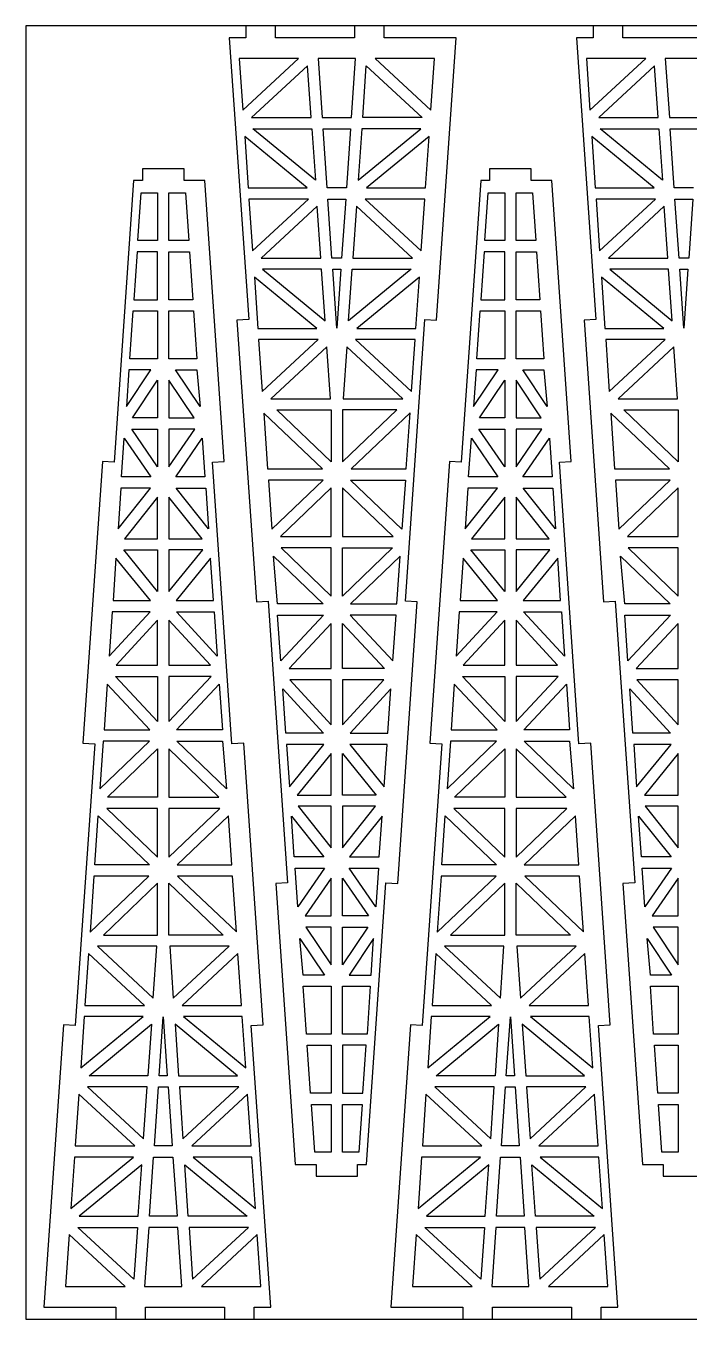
# Model space of a CAD drawing. Header units: inches. Extents: x -282 to 282, y -132 to 132.
# Drawn here: x -281.7 to -146.1, y -132.2 to 132.2 of the extents above; entities that cross this region are included whole.
import ezdxf

# ---------------------------------------------------------------- set-up
doc = ezdxf.new("R2010")
doc.units = ezdxf.units.IN
doc.header["$MEASUREMENT"] = 0

msp = doc.modelspace()

# ---------------------------------------------------------------- linework, layer by layer
for p, q in [((-281.69, 132.22), (-281.69, -132.22)), ((281.69, 132.22), (-281.69, 132.22)), ((-240.09, 129.8), (-236.12, 72.2)), ((-236.68, 129.8), (-240.09, 129.8)), ((-236.68, 132.22), (-236.68, 129.8)), ((-230.62, 132.22), (-236.68, 132.22)), ((-230.62, 129.8), (-230.62, 132.22)), ((-214.47, 129.8), (-230.62, 129.8)), ((-208.41, 132.22), (-214.47, 132.22)), ((-214.47, 132.22), (-214.47, 129.8)), ((-208.41, 129.8), (-208.41, 132.22)), ((-193.69, 129.8), (-208.41, 129.8)), ((-197.7, 72.03), (-193.69, 129.8)), ((-169.12, 129.8), (-165.15, 72.2)), ((-165.71, 129.8), (-169.12, 129.8)), ((-165.71, 132.22), (-165.71, 129.8)), ((-159.65, 132.22), (-165.71, 132.22)), ((-159.65, 129.8), (-159.65, 132.22)), ((-143.5, 129.8), (-159.65, 129.8)), ((-225.91, 125.55), (-238.05, 125.55)), ((-238.05, 125.55), (-237.32, 114.95)), ((-237.32, 114.95), (-225.91, 125.55)), ((-214.29, 125.55), (-221.91, 125.55)), ((-221.91, 125.55), (-221.08, 113.48)), ((-215.13, 113.48), (-214.29, 125.55)), ((-210.3, 125.55), (-198.86, 114.95)), ((-198.13, 125.55), (-210.3, 125.55)), ((-198.86, 114.95), (-198.13, 125.55)), ((-154.94, 125.55), (-167.08, 125.55)), ((-167.08, 125.55), (-166.35, 114.95)), ((-166.35, 114.95), (-154.94, 125.55)), ((-143.32, 125.55), (-150.94, 125.55)), ((-150.94, 125.55), (-150.11, 113.48)), ((-224.11, 124.08), (-235.53, 113.48)), ((-223.38, 113.48), (-224.11, 124.08)), ((-212.82, 113.48), (-212.09, 124.08)), ((-212.09, 124.08), (-200.65, 113.48)), ((-153.14, 124.08), (-164.56, 113.48)), ((-152.41, 113.48), (-153.14, 124.08)), ((-235.53, 113.48), (-223.38, 113.48)), ((-235.25, 111.18), (-223.23, 111.18)), ((-222.5, 100.69), (-235.25, 111.18)), ((-223.23, 111.18), (-222.5, 100.69)), ((-221.08, 113.48), (-215.13, 113.48)), ((-220.92, 111.18), (-215.29, 111.18)), ((-220.09, 99.11), (-220.92, 111.18)), ((-215.29, 111.18), (-216.12, 99.11)), ((-213.71, 100.69), (-200.93, 111.18)), ((-212.98, 111.18), (-213.71, 100.69)), ((-200.93, 111.18), (-212.98, 111.18)), ((-200.65, 113.48), (-212.82, 113.48)), ((-164.56, 113.48), (-152.41, 113.48)), ((-164.28, 111.18), (-152.25, 111.18)), ((-151.53, 100.69), (-164.28, 111.18)), ((-152.25, 111.18), (-151.53, 100.69)), ((-150.11, 113.48), (-144.16, 113.48)), ((-149.95, 111.18), (-144.32, 111.18)), ((-149.12, 99.11), (-149.95, 111.18)), ((-224.2, 99.11), (-236.95, 109.6)), ((-236.95, 109.6), (-236.23, 99.11)), ((-199.23, 109.6), (-212.01, 99.11)), ((-199.96, 99.11), (-199.23, 109.6)), ((-153.23, 99.11), (-165.98, 109.6)), ((-165.98, 109.6), (-165.26, 99.11)), ((-259.65, 100.59), (-263.64, 42.99)), ((-257.84, 100.59), (-259.65, 100.59)), ((-257.84, 103.02), (-257.84, 100.59)), ((-249.35, 103.02), (-257.84, 103.02)), ((-249.35, 100.59), (-249.35, 103.02)), ((-245.1, 100.59), (-249.35, 100.59)), ((-241.13, 43.16), (-245.1, 100.59)), ((-188.68, 100.59), (-192.67, 42.99)), ((-186.86, 100.59), (-188.68, 100.59)), ((-186.87, 103.02), (-186.86, 100.59)), ((-178.38, 103.02), (-186.87, 103.02)), ((-178.38, 100.59), (-178.38, 103.02)), ((-174.13, 100.59), (-178.38, 100.59)), ((-170.16, 43.16), (-174.13, 100.59)), ((-258.78, 88.3), (-258.1, 98.07)), ((-258.1, 98.07), (-254.74, 98.07)), ((-254.74, 98.07), (-254.74, 88.3)), ((-252.44, 88.3), (-252.44, 98.07)), ((-252.44, 98.07), (-249.07, 98.07)), ((-249.07, 98.07), (-248.4, 88.3)), ((-236.23, 99.11), (-224.2, 99.11)), ((-216.12, 99.11), (-220.09, 99.11)), ((-212.01, 99.11), (-199.96, 99.11)), ((-187.81, 88.3), (-187.13, 98.07)), ((-187.13, 98.07), (-183.77, 98.07)), ((-183.77, 98.07), (-183.77, 88.3)), ((-181.47, 88.3), (-181.47, 98.07)), ((-181.47, 98.07), (-178.1, 98.07)), ((-178.1, 98.07), (-177.42, 88.3)), ((-165.26, 99.11), (-153.23, 99.11)), ((-145.15, 99.11), (-149.12, 99.11)), ((-223.92, 96.81), (-236.07, 96.81)), ((-236.07, 96.81), (-235.34, 86.21)), ((-235.34, 86.21), (-223.92, 96.81)), ((-222.13, 95.33), (-233.55, 84.74)), ((-221.4, 84.74), (-222.13, 95.33)), ((-219.93, 96.81), (-216.28, 96.81)), ((-219.1, 84.74), (-219.93, 96.81)), ((-216.28, 96.81), (-217.12, 84.74)), ((-214.08, 95.34), (-214.81, 84.74)), ((-202.64, 84.74), (-214.08, 95.34)), ((-212.29, 96.81), (-200.85, 86.21)), ((-200.12, 96.81), (-212.29, 96.81)), ((-200.85, 86.21), (-200.12, 96.81)), ((-152.95, 96.81), (-165.1, 96.81)), ((-165.1, 96.81), (-164.37, 86.21)), ((-164.37, 86.21), (-152.95, 96.81)), ((-151.16, 95.33), (-162.58, 84.74)), ((-150.43, 84.74), (-151.16, 95.33)), ((-148.96, 96.81), (-145.31, 96.81)), ((-148.13, 84.74), (-148.96, 96.81)), ((-145.31, 96.81), (-146.15, 84.74)), ((-254.74, 88.3), (-258.78, 88.3)), ((-248.4, 88.3), (-252.44, 88.3)), ((-183.77, 88.3), (-187.81, 88.3)), ((-177.42, 88.3), (-181.47, 88.3)), ((-258.94, 86), (-259.61, 76.23)), ((-254.74, 86), (-258.94, 86)), ((-254.74, 76.23), (-254.74, 86)), ((-252.44, 76.23), (-252.44, 86)), ((-252.44, 86), (-248.24, 86)), ((-248.24, 86), (-247.56, 76.23)), ((-233.55, 84.74), (-221.4, 84.74)), ((-217.12, 84.74), (-219.1, 84.74)), ((-214.81, 84.74), (-202.64, 84.74)), ((-187.96, 86), (-188.64, 76.23)), ((-183.77, 86), (-187.96, 86)), ((-183.77, 76.23), (-183.77, 86)), ((-181.47, 76.23), (-181.47, 86)), ((-181.47, 86), (-177.27, 86)), ((-177.27, 86), (-176.59, 76.23)), ((-162.58, 84.74), (-150.43, 84.74)), ((-146.15, 84.74), (-148.13, 84.74)), ((-233.27, 82.44), (-220.52, 71.94)), ((-221.24, 82.44), (-233.27, 82.44)), ((-220.52, 71.94), (-221.24, 82.44)), ((-218.94, 82.44), (-217.28, 82.44)), ((-218.11, 70.42), (-218.94, 82.44)), ((-217.28, 82.44), (-218.11, 70.42)), ((-202.92, 82.44), (-215.7, 71.94)), ((-215.7, 71.94), (-214.97, 82.44)), ((-214.97, 82.44), (-202.92, 82.44)), ((-162.3, 82.44), (-149.55, 71.94)), ((-150.27, 82.44), (-162.3, 82.44)), ((-149.55, 71.94), (-150.27, 82.44)), ((-147.97, 82.44), (-146.31, 82.44)), ((-147.14, 70.42), (-147.97, 82.44)), ((-146.31, 82.44), (-147.14, 70.42)), ((-222.22, 70.36), (-234.97, 80.86)), ((-234.97, 80.86), (-234.25, 70.36)), ((-201.22, 80.86), (-214, 70.36)), ((-201.95, 70.36), (-201.22, 80.86)), ((-151.25, 70.36), (-164, 80.86)), ((-164, 80.86), (-163.28, 70.36)), ((-259.61, 76.23), (-254.74, 76.23)), ((-247.56, 76.23), (-252.44, 76.23)), ((-188.64, 76.23), (-183.77, 76.23)), ((-176.59, 76.23), (-181.47, 76.23)), ((-260.45, 64.16), (-259.77, 73.93)), ((-259.77, 73.93), (-254.74, 73.93)), ((-254.74, 73.93), (-254.74, 64.16)), ((-252.44, 64.16), (-252.44, 73.93)), ((-252.44, 73.93), (-247.4, 73.93)), ((-247.4, 73.93), (-246.73, 64.16)), ((-236.12, 72.2), (-238.53, 72.03)), ((-238.53, 72.03), (-234.56, 14.44)), ((-204.09, 14.6), (-200.11, 72.2)), ((-200.11, 72.2), (-197.7, 72.03)), ((-189.48, 64.16), (-188.8, 73.93)), ((-188.8, 73.93), (-183.77, 73.93)), ((-183.77, 73.93), (-183.77, 64.16)), ((-181.47, 64.16), (-181.47, 73.93)), ((-181.47, 73.93), (-176.43, 73.93)), ((-176.43, 73.93), (-175.76, 64.16)), ((-165.15, 72.2), (-167.56, 72.03)), ((-167.56, 72.03), (-163.59, 14.44)), ((-234.25, 70.36), (-222.22, 70.36)), ((-214, 70.36), (-201.95, 70.36)), ((-163.28, 70.36), (-151.25, 70.36)), ((-234.09, 68.06), (-233.36, 57.47)), ((-221.94, 68.06), (-234.09, 68.06)), ((-233.36, 57.47), (-221.94, 68.06)), ((-220.15, 66.59), (-231.57, 55.99)), ((-219.42, 55.99), (-220.15, 66.59)), ((-216.07, 66.59), (-216.8, 55.99)), ((-204.63, 55.99), (-216.07, 66.59)), ((-214.28, 68.06), (-202.84, 57.47)), ((-202.1, 68.06), (-214.28, 68.06)), ((-202.84, 57.47), (-202.1, 68.06)), ((-163.12, 68.06), (-162.39, 57.47)), ((-150.97, 68.06), (-163.12, 68.06)), ((-162.39, 57.47), (-150.97, 68.06)), ((-149.18, 66.59), (-160.6, 55.99)), ((-148.45, 55.99), (-149.18, 66.59)), ((-254.74, 64.16), (-260.45, 64.16)), ((-246.73, 64.16), (-252.44, 64.16)), ((-183.77, 64.16), (-189.48, 64.16)), ((-175.76, 64.16), (-181.47, 64.16)), ((-261.12, 54.39), (-256.13, 61.86)), ((-260.61, 61.86), (-261.12, 54.39)), ((-256.13, 61.86), (-260.61, 61.86)), ((-246.06, 54.39), (-251.06, 61.86)), ((-251.06, 61.86), (-246.73, 61.86)), ((-246.73, 61.86), (-246.06, 54.39)), ((-190.15, 54.39), (-185.15, 61.86)), ((-189.64, 61.86), (-190.15, 54.39)), ((-185.15, 61.86), (-189.64, 61.86)), ((-175.09, 54.39), (-180.09, 61.86)), ((-180.09, 61.86), (-175.76, 61.86)), ((-175.76, 61.86), (-175.09, 54.39)), ((-259.9, 52.08), (-254.74, 59.79)), ((-254.74, 59.79), (-254.74, 52.08)), ((-247.28, 52.08), (-252.44, 59.79)), ((-252.44, 59.79), (-252.44, 52.08)), ((-188.93, 52.08), (-183.77, 59.79)), ((-183.77, 59.79), (-183.77, 52.08)), ((-176.31, 52.08), (-181.47, 59.79)), ((-181.47, 59.79), (-181.47, 52.08)), ((-231.57, 55.99), (-219.42, 55.99)), ((-216.8, 55.99), (-204.63, 55.99)), ((-160.6, 55.99), (-148.45, 55.99)), ((-221.04, 41.62), (-233.06, 53.06)), ((-233.06, 53.06), (-232.27, 41.62)), ((-230.39, 53.69), (-219.26, 53.69)), ((-219.26, 43.1), (-230.39, 53.69)), ((-219.26, 53.69), (-219.26, 43.1)), ((-216.96, 53.69), (-216.96, 43.1)), ((-216.96, 43.1), (-205.86, 53.69)), ((-205.86, 53.69), (-216.96, 53.69)), ((-203.14, 53.11), (-215.19, 41.62)), ((-203.94, 41.62), (-203.14, 53.11)), ((-150.07, 41.62), (-162.08, 53.06)), ((-162.08, 53.06), (-161.3, 41.62)), ((-159.41, 53.69), (-148.29, 53.69)), ((-148.29, 43.1), (-159.41, 53.69)), ((-148.29, 53.69), (-148.29, 43.1)), ((-254.74, 52.08), (-259.9, 52.08)), ((-252.44, 52.08), (-247.28, 52.08)), ((-183.77, 52.08), (-188.93, 52.08)), ((-181.47, 52.08), (-176.31, 52.08)), ((-262.12, 40.01), (-261.57, 47.94)), ((-261.57, 47.94), (-256.14, 40.01)), ((-254.74, 42.05), (-260.05, 49.78)), ((-260.05, 49.78), (-254.74, 49.78)), ((-254.74, 49.78), (-254.74, 42.05)), ((-247.13, 49.78), (-252.44, 49.78)), ((-252.44, 49.78), (-252.44, 42.04)), ((-252.44, 42.04), (-247.13, 49.78)), ((-251.05, 40.01), (-245.61, 47.94)), ((-245.61, 47.94), (-245.07, 40.01)), ((-191.15, 40.01), (-190.6, 47.94)), ((-190.6, 47.94), (-185.17, 40.01)), ((-183.77, 42.05), (-189.08, 49.78)), ((-189.08, 49.78), (-183.77, 49.78)), ((-183.77, 49.78), (-183.77, 42.05)), ((-176.16, 49.78), (-181.47, 49.78)), ((-181.47, 49.78), (-181.47, 42.04)), ((-181.47, 42.04), (-176.16, 49.78)), ((-180.08, 40.01), (-174.64, 47.94)), ((-174.64, 47.94), (-174.1, 40.01)), ((-266.05, 43.16), (-270.04, -14.44)), ((-263.64, 42.99), (-266.05, 43.16)), ((-243.54, 42.99), (-241.13, 43.16)), ((-239.57, -14.6), (-243.54, 42.99)), ((-195.08, 43.16), (-199.07, -14.44)), ((-192.67, 42.99), (-195.08, 43.16)), ((-172.57, 42.99), (-170.16, 43.16)), ((-168.6, -14.6), (-172.57, 42.99)), ((-256.14, 40.01), (-262.12, 40.01)), ((-245.07, 40.01), (-251.05, 40.01)), ((-232.27, 41.62), (-221.04, 41.62)), ((-215.19, 41.62), (-203.94, 41.62)), ((-185.17, 40.01), (-191.15, 40.01)), ((-174.1, 40.01), (-180.08, 40.01)), ((-161.3, 41.62), (-150.07, 41.62)), ((-262.85, 29.38), (-256.21, 37.71)), ((-262.28, 37.71), (-262.85, 29.38)), ((-256.21, 37.71), (-262.28, 37.71)), ((-244.33, 29.38), (-250.97, 37.71)), ((-250.97, 37.71), (-244.91, 37.71)), ((-244.91, 37.71), (-244.33, 29.38)), ((-220.93, 39.32), (-232.11, 39.32)), ((-232.11, 39.32), (-231.42, 29.31)), ((-231.42, 29.31), (-220.93, 39.32)), ((-219.26, 37.73), (-229.65, 27.82)), ((-219.26, 27.82), (-219.26, 37.73)), ((-206.56, 27.82), (-216.96, 37.73)), ((-216.96, 37.73), (-216.96, 27.82)), ((-204.79, 29.31), (-215.3, 39.32)), ((-215.3, 39.32), (-204.09, 39.32)), ((-204.09, 39.32), (-204.79, 29.31)), ((-191.88, 29.38), (-185.24, 37.71)), ((-191.31, 37.71), (-191.88, 29.38)), ((-185.24, 37.71), (-191.31, 37.71)), ((-173.36, 29.38), (-180, 37.71)), ((-180, 37.71), (-173.94, 37.71)), ((-173.94, 37.71), (-173.36, 29.38)), ((-149.96, 39.32), (-161.14, 39.32)), ((-161.14, 39.32), (-160.45, 29.31)), ((-160.45, 29.31), (-149.96, 39.32)), ((-148.29, 37.73), (-158.68, 27.82)), ((-148.29, 27.82), (-148.29, 37.73)), ((-254.74, 35.87), (-261.52, 27.36)), ((-254.74, 27.36), (-254.74, 35.87)), ((-245.66, 27.36), (-252.44, 35.87)), ((-252.44, 35.87), (-252.44, 27.36)), ((-183.77, 35.87), (-190.55, 27.36)), ((-183.77, 27.36), (-183.77, 35.87)), ((-174.69, 27.36), (-181.47, 35.87)), ((-181.47, 35.87), (-181.47, 27.36)), ((-261.52, 27.36), (-254.74, 27.36)), ((-252.44, 27.36), (-245.66, 27.36)), ((-229.65, 27.82), (-219.26, 27.82)), ((-216.96, 27.82), (-206.56, 27.82)), ((-190.55, 27.36), (-183.77, 27.36)), ((-181.47, 27.36), (-174.69, 27.36)), ((-158.68, 27.82), (-148.29, 27.82)), ((-254.74, 16.54), (-261.67, 25.06)), ((-261.67, 25.06), (-254.74, 25.06)), ((-254.74, 25.06), (-254.74, 16.54)), ((-245.52, 25.06), (-252.44, 25.06)), ((-252.44, 25.06), (-252.44, 16.54)), ((-252.44, 16.54), (-245.52, 25.06)), ((-231.04, 23.81), (-220.92, 14.03)), ((-230.21, 14.03), (-231.04, 23.81)), ((-229.5, 25.52), (-219.26, 15.63)), ((-219.26, 25.52), (-229.5, 25.52)), ((-219.26, 15.63), (-219.26, 25.52)), ((-206.7, 25.52), (-216.96, 15.62)), ((-216.96, 25.52), (-206.7, 25.52)), ((-216.96, 15.62), (-216.96, 25.52)), ((-205.17, 23.81), (-215.31, 14.03)), ((-205.85, 14.03), (-205.17, 23.81)), ((-183.77, 16.54), (-190.7, 25.06)), ((-190.7, 25.06), (-183.77, 25.06)), ((-183.77, 25.06), (-183.77, 16.54)), ((-174.55, 25.06), (-181.47, 25.06)), ((-181.47, 25.06), (-181.47, 16.54)), ((-181.47, 16.54), (-174.55, 25.06)), ((-160.07, 23.81), (-149.94, 14.03)), ((-159.23, 14.03), (-160.07, 23.81)), ((-158.53, 25.52), (-148.29, 15.63)), ((-148.29, 25.52), (-158.53, 25.52)), ((-148.29, 15.63), (-148.29, 25.52)), ((-263.27, 23.39), (-263.87, 14.72)), ((-256.22, 14.72), (-263.27, 23.39)), ((-243.92, 23.38), (-250.96, 14.72)), ((-243.32, 14.72), (-243.92, 23.38)), ((-192.3, 23.39), (-192.9, 14.72)), ((-185.25, 14.72), (-192.3, 23.39)), ((-172.95, 23.38), (-179.99, 14.72)), ((-172.35, 14.72), (-172.95, 23.38)), ((-263.87, 14.72), (-256.22, 14.72)), ((-250.96, 14.72), (-243.32, 14.72)), ((-234.56, 14.44), (-232.13, 14.6)), ((-232.13, 14.6), (-228.16, -42.99)), ((-220.92, 14.03), (-230.21, 14.03)), ((-215.31, 14.03), (-205.85, 14.03)), ((-205.65, -43.16), (-201.67, 14.44)), ((-201.67, 14.44), (-204.09, 14.6)), ((-192.9, 14.72), (-185.25, 14.72)), ((-179.99, 14.72), (-172.35, 14.72)), ((-163.59, 14.44), (-161.16, 14.6)), ((-161.16, 14.6), (-157.19, -42.99)), ((-149.94, 14.03), (-159.23, 14.03)), ((-264.66, 3.33), (-256.3, 12.42)), ((-264.03, 12.42), (-264.66, 3.33)), ((-256.3, 12.42), (-264.03, 12.42)), ((-254.74, 10.72), (-263.22, 1.49)), ((-254.74, 1.49), (-254.74, 10.72)), ((-243.97, 1.49), (-252.44, 10.72)), ((-252.44, 10.72), (-252.44, 1.49)), ((-242.54, 3.33), (-250.88, 12.42)), ((-250.88, 12.42), (-243.16, 12.42)), ((-243.16, 12.42), (-242.54, 3.33)), ((-230.21, 11.73), (-220.83, 11.73)), ((-229.56, 2.37), (-230.21, 11.73)), ((-220.83, 11.73), (-229.56, 2.37)), ((-215.39, 11.73), (-206.65, 2.37)), ((-206, 11.73), (-215.39, 11.73)), ((-206.65, 2.37), (-206, 11.73)), ((-193.69, 3.33), (-185.33, 12.42)), ((-193.06, 12.42), (-193.69, 3.33)), ((-185.33, 12.42), (-193.06, 12.42)), ((-183.77, 10.72), (-192.25, 1.49)), ((-183.77, 1.49), (-183.77, 10.72)), ((-173, 1.49), (-181.47, 10.72)), ((-181.47, 10.72), (-181.47, 1.49)), ((-171.57, 3.33), (-179.91, 12.42)), ((-179.91, 12.42), (-172.19, 12.42)), ((-172.19, 12.42), (-171.57, 3.33)), ((-159.23, 11.73), (-149.86, 11.73)), ((-158.59, 2.37), (-159.23, 11.73)), ((-149.86, 11.73), (-158.59, 2.37)), ((-219.26, 10.04), (-227.88, 0.8)), ((-219.26, 0.8), (-219.26, 10.04)), ((-216.96, 10.04), (-208.33, 0.8)), ((-216.96, 0.8), (-216.96, 10.04)), ((-148.29, 10.04), (-156.91, 0.8)), ((-148.29, 0.8), (-148.29, 10.04)), ((-263.22, 1.49), (-254.74, 1.49)), ((-252.44, 1.49), (-243.97, 1.49)), ((-227.88, 0.8), (-219.26, 0.8)), ((-208.33, 0.8), (-216.96, 0.8)), ((-192.25, 1.49), (-183.77, 1.49)), ((-181.47, 1.49), (-173, 1.49)), ((-156.91, 0.8), (-148.29, 0.8)), ((-265.05, -2.37), (-265.7, -11.73)), ((-256.32, -11.73), (-265.05, -2.37)), ((-254.74, -10.04), (-263.37, -0.8)), ((-263.37, -0.8), (-254.74, -0.8)), ((-254.74, -0.8), (-254.74, -10.04)), ((-243.82, -0.8), (-252.44, -0.8)), ((-252.44, -0.8), (-252.44, -10.04)), ((-252.44, -10.04), (-243.82, -0.8)), ((-250.87, -11.73), (-242.14, -2.37)), ((-242.14, -2.37), (-241.5, -11.73)), ((-227.73, -1.5), (-219.26, -10.72)), ((-219.26, -1.5), (-227.73, -1.5)), ((-219.26, -10.72), (-219.26, -1.5)), ((-216.96, -1.5), (-216.96, -10.72)), ((-216.96, -10.72), (-208.48, -1.5)), ((-208.48, -1.5), (-216.96, -1.5)), ((-194.08, -2.37), (-194.73, -11.73)), ((-185.34, -11.73), (-194.08, -2.37)), ((-183.77, -10.04), (-192.4, -0.8)), ((-192.4, -0.8), (-183.77, -0.8)), ((-183.77, -0.8), (-183.77, -10.04)), ((-172.85, -0.8), (-181.47, -0.8)), ((-181.47, -0.8), (-181.47, -10.04)), ((-181.47, -10.04), (-172.85, -0.8)), ((-179.9, -11.73), (-171.17, -2.37)), ((-171.17, -2.37), (-170.53, -11.73)), ((-156.76, -1.5), (-148.29, -10.72)), ((-148.29, -1.5), (-156.76, -1.5)), ((-148.29, -10.72), (-148.29, -1.5)), ((-229.17, -3.33), (-220.82, -12.42)), ((-228.54, -12.42), (-229.17, -3.33)), ((-207.05, -3.33), (-215.4, -12.42)), ((-207.68, -12.42), (-207.05, -3.33)), ((-158.2, -3.33), (-149.85, -12.42)), ((-157.57, -12.42), (-158.2, -3.33)), ((-265.7, -11.73), (-256.32, -11.73)), ((-241.5, -11.73), (-250.87, -11.73)), ((-220.82, -12.42), (-228.54, -12.42)), ((-215.4, -12.42), (-207.68, -12.42)), ((-194.73, -11.73), (-185.34, -11.73)), ((-170.53, -11.73), (-179.9, -11.73)), ((-149.85, -12.42), (-157.57, -12.42)), ((-267.61, -14.6), (-271.6, -72.2)), ((-270.04, -14.44), (-267.61, -14.6)), ((-265.86, -14.03), (-266.54, -23.81)), ((-266.54, -23.81), (-256.4, -14.03)), ((-256.4, -14.03), (-265.86, -14.03)), ((-265, -25.52), (-254.74, -15.62)), ((-254.74, -15.62), (-254.74, -25.52)), ((-242.2, -25.52), (-252.44, -15.63)), ((-252.44, -15.63), (-252.44, -25.52)), ((-240.67, -23.81), (-250.79, -14.03)), ((-250.79, -14.03), (-241.5, -14.03)), ((-241.5, -14.03), (-240.67, -23.81)), ((-237.15, -14.44), (-239.57, -14.6)), ((-233.17, -72.03), (-237.15, -14.44)), ((-220.74, -14.72), (-228.38, -14.72)), ((-228.38, -14.72), (-227.78, -23.38)), ((-227.78, -23.38), (-220.74, -14.72)), ((-215.48, -14.72), (-208.43, -23.39)), ((-207.83, -14.72), (-215.48, -14.72)), ((-208.43, -23.39), (-207.83, -14.72)), ((-196.64, -14.6), (-200.63, -72.2)), ((-199.07, -14.44), (-196.64, -14.6)), ((-194.89, -14.03), (-195.57, -23.81)), ((-195.57, -23.81), (-185.43, -14.03)), ((-185.43, -14.03), (-194.89, -14.03)), ((-194.03, -25.52), (-183.77, -15.62)), ((-183.77, -15.62), (-183.77, -25.52)), ((-171.23, -25.52), (-181.47, -15.63)), ((-181.47, -15.63), (-181.47, -25.52)), ((-169.69, -23.81), (-179.82, -14.03)), ((-179.82, -14.03), (-170.53, -14.03)), ((-170.53, -14.03), (-169.69, -23.81)), ((-166.18, -14.44), (-168.6, -14.6)), ((-162.2, -72.03), (-166.18, -14.44)), ((-149.77, -14.72), (-157.41, -14.72)), ((-157.41, -14.72), (-156.81, -23.38)), ((-156.81, -23.38), (-149.77, -14.72)), ((-219.26, -16.54), (-226.19, -25.07)), ((-219.26, -25.07), (-219.26, -16.54)), ((-216.96, -16.54), (-210.03, -25.07)), ((-216.96, -25.07), (-216.96, -16.54)), ((-148.29, -16.54), (-155.22, -25.07)), ((-148.29, -25.07), (-148.29, -16.54)), ((-254.74, -25.52), (-265, -25.52)), ((-252.44, -25.52), (-242.2, -25.52)), ((-226.19, -25.07), (-219.26, -25.07)), ((-210.03, -25.07), (-216.96, -25.07)), ((-183.77, -25.52), (-194.03, -25.52)), ((-181.47, -25.52), (-171.23, -25.52)), ((-155.22, -25.07), (-148.29, -25.07)), ((-254.74, -27.82), (-265.15, -27.82)), ((-265.15, -27.82), (-254.74, -37.73)), ((-254.74, -37.73), (-254.74, -27.82)), ((-242.05, -27.82), (-252.44, -27.82)), ((-252.44, -27.82), (-252.44, -37.73)), ((-252.44, -37.73), (-242.05, -27.82)), ((-226.04, -27.36), (-219.26, -35.87)), ((-219.26, -27.36), (-226.04, -27.36)), ((-219.26, -35.87), (-219.26, -27.36)), ((-216.96, -27.36), (-216.96, -35.87)), ((-216.96, -35.87), (-210.18, -27.36)), ((-210.18, -27.36), (-216.96, -27.36)), ((-183.77, -27.82), (-194.18, -27.82)), ((-194.18, -27.82), (-183.77, -37.73)), ((-183.77, -37.73), (-183.77, -27.82)), ((-171.08, -27.82), (-181.47, -27.82)), ((-181.47, -27.82), (-181.47, -37.73)), ((-181.47, -37.73), (-171.08, -27.82)), ((-155.07, -27.36), (-148.29, -35.87)), ((-148.29, -27.36), (-155.07, -27.36)), ((-148.29, -35.87), (-148.29, -27.36)), ((-267.61, -39.32), (-266.92, -29.31)), ((-266.92, -29.31), (-256.41, -39.32)), ((-240.29, -29.31), (-250.78, -39.32)), ((-239.6, -39.32), (-240.29, -29.31)), ((-227.37, -29.38), (-220.73, -37.71)), ((-226.8, -37.71), (-227.37, -29.38)), ((-208.85, -29.38), (-215.49, -37.71)), ((-209.43, -37.71), (-208.85, -29.38)), ((-196.64, -39.32), (-195.95, -29.31)), ((-195.95, -29.31), (-185.44, -39.32)), ((-169.32, -29.31), (-179.81, -39.32)), ((-168.63, -39.32), (-169.32, -29.31)), ((-156.4, -29.38), (-149.76, -37.71)), ((-155.82, -37.71), (-156.4, -29.38)), ((-256.41, -39.32), (-267.61, -39.32)), ((-250.78, -39.32), (-239.6, -39.32)), ((-220.73, -37.71), (-226.8, -37.71)), ((-215.49, -37.71), (-209.43, -37.71)), ((-185.44, -39.32), (-196.64, -39.32)), ((-179.81, -39.32), (-168.63, -39.32)), ((-149.76, -37.71), (-155.82, -37.71)), ((-267.77, -41.62), (-268.56, -53.11)), ((-268.56, -53.11), (-256.52, -41.62)), ((-256.52, -41.62), (-267.77, -41.62)), ((-239.44, -41.62), (-250.66, -41.62)), ((-250.66, -41.62), (-238.65, -53.06)), ((-238.65, -53.06), (-239.44, -41.62)), ((-226.64, -40.01), (-220.66, -40.01)), ((-226.09, -47.94), (-226.64, -40.01)), ((-220.66, -40.01), (-226.09, -47.94)), ((-219.26, -42.04), (-224.57, -49.79)), ((-219.26, -49.79), (-219.26, -42.04)), ((-216.96, -42.05), (-211.66, -49.79)), ((-216.96, -49.79), (-216.96, -42.05)), ((-210.13, -47.94), (-215.57, -40.01)), ((-215.57, -40.01), (-209.59, -40.01)), ((-209.59, -40.01), (-210.13, -47.94)), ((-196.8, -41.62), (-197.59, -53.11)), ((-197.59, -53.11), (-185.55, -41.62)), ((-185.55, -41.62), (-196.8, -41.62)), ((-168.47, -41.62), (-179.69, -41.62)), ((-179.69, -41.62), (-167.68, -53.06)), ((-167.68, -53.06), (-168.47, -41.62)), ((-155.67, -40.01), (-149.68, -40.01)), ((-155.12, -47.94), (-155.67, -40.01)), ((-149.68, -40.01), (-155.12, -47.94)), ((-148.29, -42.04), (-153.6, -49.79)), ((-148.29, -49.79), (-148.29, -42.04)), ((-254.74, -43.1), (-265.84, -53.69)), ((-254.74, -53.69), (-254.74, -43.1)), ((-252.44, -53.69), (-252.44, -43.1)), ((-252.44, -43.1), (-241.32, -53.69)), ((-228.16, -42.99), (-230.57, -43.16)), ((-230.57, -43.16), (-226.6, -100.59)), ((-212.05, -100.59), (-208.06, -42.99)), ((-208.06, -42.99), (-205.65, -43.16)), ((-183.77, -43.1), (-194.87, -53.69)), ((-183.77, -53.69), (-183.77, -43.1)), ((-181.47, -53.69), (-181.47, -43.1)), ((-181.47, -43.1), (-170.35, -53.69)), ((-157.19, -42.99), (-159.6, -43.16)), ((-159.6, -43.16), (-155.63, -100.59)), ((-224.57, -49.79), (-219.26, -49.79)), ((-211.66, -49.79), (-216.96, -49.79)), ((-153.6, -49.79), (-148.29, -49.79)), ((-224.42, -52.08), (-219.26, -59.79)), ((-219.26, -52.08), (-224.42, -52.08)), ((-219.26, -59.79), (-219.26, -52.08)), ((-211.8, -52.08), (-216.96, -59.79)), ((-216.96, -52.08), (-211.8, -52.08)), ((-216.96, -59.79), (-216.96, -52.08)), ((-153.45, -52.08), (-148.29, -59.79)), ((-148.29, -52.08), (-153.45, -52.08)), ((-148.29, -59.79), (-148.29, -52.08)), ((-265.84, -53.69), (-254.74, -53.69)), ((-241.32, -53.69), (-252.44, -53.69)), ((-225.65, -54.39), (-220.65, -61.86)), ((-224.97, -61.86), (-225.65, -54.39)), ((-210.58, -54.39), (-215.58, -61.86)), ((-211.1, -61.86), (-210.58, -54.39)), ((-194.87, -53.69), (-183.77, -53.69)), ((-170.35, -53.69), (-181.47, -53.69)), ((-154.68, -54.39), (-149.67, -61.86)), ((-154, -61.86), (-154.68, -54.39)), ((-268.87, -57.47), (-269.6, -68.06)), ((-257.43, -68.06), (-268.87, -57.47)), ((-254.9, -55.99), (-267.07, -55.99)), ((-267.07, -55.99), (-255.63, -66.59)), ((-255.63, -66.59), (-254.9, -55.99)), ((-240.14, -55.99), (-252.28, -55.99)), ((-252.28, -55.99), (-251.55, -66.59)), ((-251.55, -66.59), (-240.14, -55.99)), ((-238.34, -57.47), (-249.76, -68.07)), ((-237.61, -68.07), (-238.34, -57.47)), ((-197.89, -57.47), (-198.63, -68.06)), ((-186.46, -68.06), (-197.89, -57.47)), ((-183.93, -55.99), (-196.1, -55.99)), ((-196.1, -55.99), (-184.66, -66.59)), ((-184.66, -66.59), (-183.93, -55.99)), ((-169.17, -55.99), (-181.31, -55.99)), ((-181.31, -55.99), (-180.58, -66.59)), ((-180.58, -66.59), (-169.17, -55.99)), ((-167.37, -57.47), (-178.79, -68.07)), ((-166.64, -68.07), (-167.37, -57.47)), ((-220.65, -61.86), (-224.97, -61.86)), ((-215.58, -61.86), (-211.1, -61.86)), ((-149.67, -61.86), (-154, -61.86)), ((-224.97, -64.16), (-219.26, -64.16)), ((-224.3, -73.93), (-224.97, -64.16)), ((-219.26, -64.16), (-219.26, -73.93)), ((-216.96, -64.16), (-211.26, -64.16)), ((-216.96, -73.93), (-216.96, -64.16)), ((-211.26, -64.16), (-211.93, -73.93)), ((-154, -64.16), (-148.29, -64.16)), ((-153.33, -73.93), (-154, -64.16)), ((-148.29, -64.16), (-148.29, -73.93)), ((-269.6, -68.06), (-257.43, -68.06)), ((-249.76, -68.07), (-237.61, -68.07)), ((-198.63, -68.06), (-186.46, -68.06)), ((-178.79, -68.07), (-166.64, -68.07)), ((-269.76, -70.36), (-270.48, -80.86)), ((-270.48, -80.86), (-257.71, -70.36)), ((-257.71, -70.36), (-269.76, -70.36)), ((-254.43, -82.44), (-253.59, -70.42)), ((-253.59, -70.42), (-252.77, -82.44)), ((-237.46, -70.36), (-249.48, -70.36)), ((-249.48, -70.36), (-236.73, -80.86)), ((-236.73, -80.86), (-237.46, -70.36)), ((-198.79, -70.36), (-199.51, -80.86)), ((-199.51, -80.86), (-186.74, -70.36)), ((-186.74, -70.36), (-198.79, -70.36)), ((-183.46, -82.44), (-182.62, -70.42)), ((-182.62, -70.42), (-181.79, -82.44)), ((-166.48, -70.36), (-178.51, -70.36)), ((-178.51, -70.36), (-165.76, -80.86)), ((-165.76, -80.86), (-166.48, -70.36)), ((-274.01, -72.03), (-278.01, -129.8)), ((-271.6, -72.2), (-274.01, -72.03)), ((-268.78, -82.44), (-256, -71.94)), ((-256, -71.94), (-256.73, -82.44)), ((-238.43, -82.44), (-251.18, -71.94)), ((-251.18, -71.94), (-250.46, -82.44)), ((-235.59, -72.2), (-233.17, -72.03)), ((-231.61, -129.8), (-235.59, -72.2)), ((-219.26, -73.93), (-224.3, -73.93)), ((-211.93, -73.93), (-216.96, -73.93)), ((-203.04, -72.03), (-207.04, -129.8)), ((-200.63, -72.2), (-203.04, -72.03)), ((-197.81, -82.44), (-185.03, -71.94)), ((-185.03, -71.94), (-185.76, -82.44)), ((-167.46, -82.44), (-180.21, -71.94)), ((-180.21, -71.94), (-179.49, -82.44)), ((-164.61, -72.2), (-162.2, -72.03)), ((-160.64, -129.8), (-164.61, -72.2)), ((-148.29, -73.93), (-153.33, -73.93)), ((-224.14, -76.23), (-219.26, -76.23)), ((-223.47, -86), (-224.14, -76.23)), ((-219.26, -76.23), (-219.26, -86)), ((-212.09, -76.23), (-216.96, -76.23)), ((-216.96, -76.23), (-216.96, -86)), ((-212.77, -86), (-212.09, -76.23)), ((-153.17, -76.23), (-148.29, -76.23)), ((-152.5, -86), (-153.17, -76.23)), ((-148.29, -76.23), (-148.29, -86)), ((-256.73, -82.44), (-268.78, -82.44)), ((-252.77, -82.44), (-254.43, -82.44)), ((-250.46, -82.44), (-238.43, -82.44)), ((-185.76, -82.44), (-197.81, -82.44)), ((-181.79, -82.44), (-183.46, -82.44)), ((-179.49, -82.44), (-167.46, -82.44)), ((-270.86, -86.21), (-271.59, -96.81)), ((-259.42, -96.81), (-270.86, -86.21)), ((-256.89, -84.74), (-269.06, -84.74)), ((-269.06, -84.74), (-257.62, -95.34)), ((-257.62, -95.34), (-256.89, -84.74)), ((-255.42, -96.81), (-254.59, -84.74)), ((-254.59, -84.74), (-252.61, -84.74)), ((-252.61, -84.74), (-251.77, -96.81)), ((-238.15, -84.74), (-250.3, -84.74)), ((-250.3, -84.74), (-249.57, -95.33)), ((-249.57, -95.33), (-238.15, -84.74)), ((-236.36, -86.21), (-247.78, -96.81)), ((-235.63, -96.81), (-236.36, -86.21)), ((-219.26, -86), (-223.47, -86)), ((-216.96, -86), (-212.77, -86)), ((-199.88, -86.21), (-200.62, -96.81)), ((-188.45, -96.81), (-199.88, -86.21)), ((-185.92, -84.74), (-198.09, -84.74)), ((-198.09, -84.74), (-186.65, -95.34)), ((-186.65, -95.34), (-185.92, -84.74)), ((-184.45, -96.81), (-183.61, -84.74)), ((-183.61, -84.74), (-181.64, -84.74)), ((-181.64, -84.74), (-180.8, -96.81)), ((-167.18, -84.74), (-179.33, -84.74)), ((-179.33, -84.74), (-178.6, -95.33)), ((-178.6, -95.33), (-167.18, -84.74)), ((-165.39, -86.21), (-176.81, -96.81)), ((-164.66, -96.81), (-165.39, -86.21)), ((-148.29, -86), (-152.5, -86)), ((-223.31, -88.3), (-219.26, -88.3)), ((-222.63, -98.07), (-223.31, -88.3)), ((-219.26, -88.3), (-219.26, -98.07)), ((-216.96, -88.3), (-212.93, -88.3)), ((-216.96, -98.07), (-216.96, -88.3)), ((-212.93, -88.3), (-213.6, -98.07)), ((-152.34, -88.3), (-148.29, -88.3)), ((-151.66, -98.07), (-152.34, -88.3)), ((-148.29, -88.3), (-148.29, -98.07)), ((-271.59, -96.81), (-259.42, -96.81)), ((-251.77, -96.81), (-255.42, -96.81)), ((-247.78, -96.81), (-235.63, -96.81)), ((-200.62, -96.81), (-188.45, -96.81)), ((-180.8, -96.81), (-184.45, -96.81)), ((-176.81, -96.81), (-164.66, -96.81)), ((-271.75, -99.11), (-272.47, -109.6)), ((-272.47, -109.6), (-259.7, -99.11)), ((-259.7, -99.11), (-271.75, -99.11)), ((-256.42, -111.18), (-255.58, -99.11)), ((-255.58, -99.11), (-251.62, -99.11)), ((-251.62, -99.11), (-250.78, -111.18)), ((-235.47, -99.11), (-247.5, -99.11)), ((-247.5, -99.11), (-234.75, -109.6)), ((-234.75, -109.6), (-235.47, -99.11)), ((-219.26, -98.07), (-222.63, -98.07)), ((-213.6, -98.07), (-216.96, -98.07)), ((-200.78, -99.11), (-201.5, -109.6)), ((-201.5, -109.6), (-188.73, -99.11)), ((-188.73, -99.11), (-200.78, -99.11)), ((-185.44, -111.18), (-184.61, -99.11)), ((-184.61, -99.11), (-180.64, -99.11)), ((-180.64, -99.11), (-179.81, -111.18)), ((-164.5, -99.11), (-176.53, -99.11)), ((-176.53, -99.11), (-163.78, -109.6)), ((-163.78, -109.6), (-164.5, -99.11)), ((-148.29, -98.07), (-151.66, -98.07)), ((-257.99, -100.69), (-270.77, -111.18)), ((-258.72, -111.18), (-257.99, -100.69)), ((-249.2, -100.69), (-236.45, -111.18)), ((-248.48, -111.18), (-249.2, -100.69)), ((-226.6, -100.59), (-222.36, -100.59)), ((-222.36, -100.59), (-222.36, -103.02)), ((-222.36, -103.02), (-213.87, -103.02)), ((-213.87, -100.59), (-212.05, -100.59)), ((-213.87, -103.02), (-213.87, -100.59)), ((-187.02, -100.69), (-199.8, -111.18)), ((-187.75, -111.18), (-187.02, -100.69)), ((-178.23, -100.69), (-165.48, -111.18)), ((-177.51, -111.18), (-178.23, -100.69)), ((-155.63, -100.59), (-151.38, -100.59)), ((-151.38, -100.59), (-151.38, -103.02)), ((-151.38, -103.02), (-142.9, -103.02)), ((-259.61, -124.08), (-271.05, -113.48)), ((-271.05, -113.48), (-258.88, -113.48)), ((-270.77, -111.18), (-258.72, -111.18)), ((-258.88, -113.48), (-259.61, -124.08)), ((-256.57, -113.48), (-257.41, -125.55)), ((-250.62, -113.48), (-256.57, -113.48)), ((-250.78, -111.18), (-256.42, -111.18)), ((-249.79, -125.55), (-250.62, -113.48)), ((-236.45, -111.18), (-248.48, -111.18)), ((-236.17, -113.48), (-248.32, -113.48)), ((-248.32, -113.48), (-247.59, -124.08)), ((-247.59, -124.08), (-236.17, -113.48)), ((-188.64, -124.08), (-200.08, -113.48)), ((-200.08, -113.48), (-187.91, -113.48)), ((-199.8, -111.18), (-187.75, -111.18)), ((-187.91, -113.48), (-188.64, -124.08)), ((-185.6, -113.48), (-186.44, -125.55)), ((-179.65, -113.48), (-185.6, -113.48)), ((-179.81, -111.18), (-185.44, -111.18)), ((-178.82, -125.55), (-179.65, -113.48)), ((-165.48, -111.18), (-177.51, -111.18)), ((-165.2, -113.48), (-177.35, -113.48)), ((-177.35, -113.48), (-176.62, -124.08)), ((-176.62, -124.08), (-165.2, -113.48)), ((-272.84, -114.95), (-273.58, -125.55)), ((-261.41, -125.55), (-272.84, -114.95)), ((-234.38, -114.95), (-245.8, -125.55)), ((-233.65, -125.55), (-234.38, -114.95)), ((-201.87, -114.95), (-202.61, -125.55)), ((-190.44, -125.55), (-201.87, -114.95)), ((-163.41, -114.95), (-174.83, -125.55)), ((-162.68, -125.55), (-163.41, -114.95)), ((-273.58, -125.55), (-261.41, -125.55)), ((-257.41, -125.55), (-249.79, -125.55)), ((-245.8, -125.55), (-233.65, -125.55)), ((-202.61, -125.55), (-190.44, -125.55)), ((-186.44, -125.55), (-178.82, -125.55)), ((-174.83, -125.55), (-162.68, -125.55)), ((-278.01, -129.8), (-263.29, -129.8)), ((-263.29, -129.8), (-263.29, -132.22)), ((-257.23, -129.8), (-241.09, -129.8)), ((-257.23, -132.22), (-257.23, -129.8)), ((-241.09, -129.8), (-241.09, -132.22)), ((-235.02, -129.8), (-231.61, -129.8)), ((-235.02, -132.22), (-235.02, -129.8)), ((-207.04, -129.8), (-192.32, -129.8)), ((-192.32, -129.8), (-192.32, -132.22)), ((-186.26, -129.8), (-170.12, -129.8)), ((-186.26, -132.22), (-186.26, -129.8)), ((-170.12, -129.8), (-170.12, -132.22)), ((-164.05, -129.8), (-160.64, -129.8)), ((-164.05, -132.22), (-164.05, -129.8)), ((-281.69, -132.22), (281.69, -132.22)), ((-263.29, -132.22), (-257.23, -132.22)), ((-241.09, -132.22), (-235.02, -132.22)), ((-192.32, -132.22), (-186.26, -132.22)), ((-170.12, -132.22), (-164.05, -132.22))]:
    msp.add_line(p, q)

doc.saveas('drawing.dxf')
